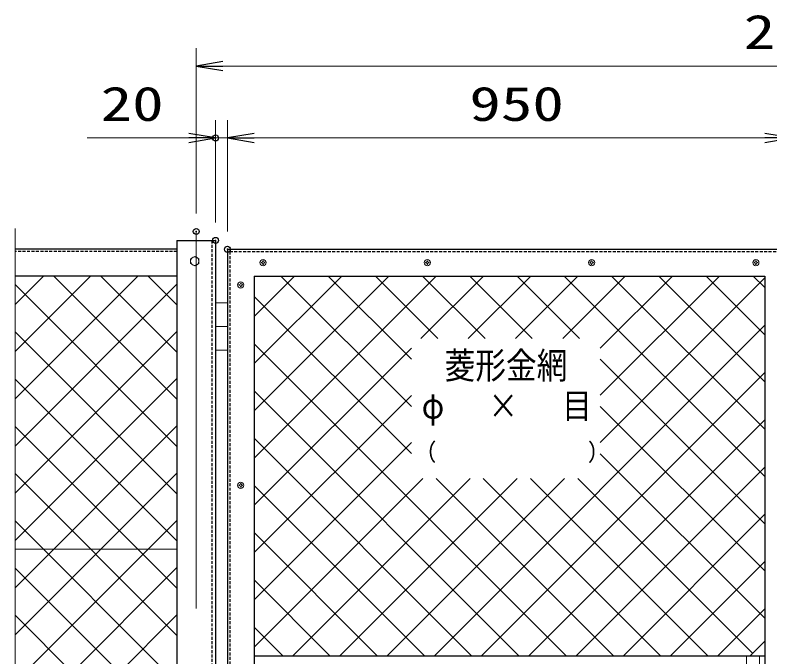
# Model space of a CAD drawing. Units: millimetres, scale not verified. Extents: x -5249 to 5251, y -3712 to 3712.
# Drawn here: x -1345 to -74, y 905 to 1986 of the extents above; entities that cross this region are included whole.
import ezdxf
from ezdxf.enums import TextEntityAlignment as Align

# ---------------------------------------------------------------- set-up
doc = ezdxf.new("R2010")
doc.units = ezdxf.units.MM
doc.header["$LTSCALE"] = 20
doc.header["$PDMODE"] = 32
doc.header["$PDSIZE"] = 10
doc.linetypes.add('USER1', pattern=[0.375, 0.25, -0.125])
doc.linetypes.add('USER2', pattern=[50.8, 31.75, -6.35, 6.35, -6.35])
for name, color, linetype, lineweight in [('0-2_D-STR1', 1, 'Continuous', 25), ('0-3_D-STR2', 7, 'Continuous', 13), ('0-4_0', 7, 'Continuous', 25), ('0-5_D-STR-DIM', 7, 'Continuous', 13), ('0-7_D-STR-TXT', 7, 'Continuous', 13), ('0-9_D-BMK', 2, 'Continuous', 13), ('0-B_D-STR3', 3, 'Continuous', 13)]:
    doc.layers.add(name, color=color, linetype=linetype, lineweight=lineweight)
doc.layers.add('0-6_Defpoints', color=7, linetype='Continuous')
doc.styles.add('ＭＳ ゴシック', font='')
doc.styles.get('ＭＳ ゴシック').set_extended_font_data('MS Gothic')

# ---------------------------------------------------------------- blocks, each defined once
blk = doc.blocks.new('DARROWS')
at = {"layer": '0-4_0'}
blk.add_line((0, 0), (-19.982, 0), dxfattribs=at)
blk.add_lwpolyline([(-20, -3.333), (0, 0), (-20, 3.333)], dxfattribs=at)

msp = doc.modelspace()

# ---------------------------------------------------------------- linework, layer by layer
at = {"layer": '0-2_D-STR1'}
for p, q in [((-1072.63, 1606.78), (-1007.63, 1606.78)), ((-1072.63, 1606.78), (-1072.63, -163.22)), ((-1007.63, 1606.78), (-1007.63, -163.22)), ((-1072.63, 1591.78), (-1345.2, 1591.78)), ((-987.63, 1591.78), (-37.63, 1591.78)), ((-987.63, 1591.78), (-987.63, 121.78)), ((-1072.63, 1546.78), (-1345.2, 1546.78)), ((-942.63, 1546.78), (-942.63, 906.78)), ((-942.63, 1546.78), (-82.63, 1546.78)), ((-82.63, 1546.78), (-82.63, 1512.33)), ((-82.63, 1512.33), (-82.63, 906.78)), ((-942.63, 906.78), (-942.63, 806.78)), ((-82.63, 906.78), (-942.63, 906.78)), ((-82.63, 906.78), (-82.63, 806.78))]:
    msp.add_line(p, q, dxfattribs=at)
at = {"layer": '0-2_D-STR1', "linetype": 'USER1'}
for p, q in [((-1013.63, 1606.78), (-1013.63, -163.22)), ((-1072.63, 1587.78), (-1345.2, 1587.78)), ((-983.63, 1587.78), (-41.63, 1587.78)), ((-983.63, 1587.78), (-983.63, 125.78))]:
    msp.add_line(p, q, dxfattribs=at)
at = {"layer": '0-3_D-STR2'}
for p, q in [((-942.63, 1478.77), (-874.62, 1546.78)), ((-942.63, 1399.22), (-795.07, 1546.78)), ((-942.63, 1319.67), (-715.52, 1546.78)), ((-942.63, 1240.12), (-635.97, 1546.78)), ((-677.87, 1327.12), (-897.54, 1546.78)), ((-677.87, 1406.67), (-817.99, 1546.78)), ((-633.23, 1441.57), (-738.44, 1546.78)), ((-661.64, 1441.57), (-556.42, 1546.78)), ((-553.68, 1441.57), (-658.89, 1546.78)), ((-582.09, 1441.57), (-476.87, 1546.78)), ((-474.13, 1441.57), (-579.34, 1546.78)), ((-502.54, 1441.57), (-397.33, 1546.78)), ((-394.58, 1441.57), (-499.79, 1546.78)), ((-422.99, 1441.57), (-317.78, 1546.78)), ((-82.63, 1209.18), (-420.24, 1546.78)), ((-359.63, 1425.38), (-238.23, 1546.78)), ((-359.63, 1345.83), (-158.68, 1546.78)), ((-359.63, 1266.28), (-83.05, 1542.86)), ((-82.63, 1288.72), (-340.69, 1546.78)), ((-82.63, 1368.27), (-261.14, 1546.78)), ((-82.63, 1447.82), (-181.59, 1546.78)), ((-82.63, 1527.37), (-102.04, 1546.78)), ((-677.87, 1247.57), (-942.63, 1512.33)), ((-639.58, 906.78), (-82.63, 1463.73)), ((-416.64, 906.78), (-942.63, 1432.78)), ((-942.63, 1160.57), (-677.87, 1425.34)), ((-82.63, 1129.63), (-359.63, 1406.62)), ((-560.03, 906.78), (-82.63, 1384.18)), ((-496.19, 906.78), (-942.63, 1353.23)), ((-942.63, 1081.02), (-677.87, 1345.79)), ((-82.63, 1050.08), (-359.63, 1327.07)), ((-480.48, 906.78), (-82.63, 1304.63)), ((-575.74, 906.78), (-942.63, 1273.68)), ((-942.63, 1001.47), (-677.87, 1266.24)), ((-82.63, 970.53), (-359.63, 1247.52)), ((-400.93, 906.78), (-82.63, 1225.08)), ((-942.63, 921.92), (-658.58, 1205.98)), ((-878.23, 906.78), (-579.03, 1205.98)), ((-798.68, 906.78), (-499.48, 1205.98)), ((-719.13, 906.78), (-419.93, 1205.98)), ((-337.09, 906.78), (-636.28, 1205.98)), ((-257.54, 906.78), (-556.73, 1205.98)), ((-177.99, 906.78), (-477.18, 1205.98)), ((-103.14, 911.48), (-397.63, 1205.98)), ((-655.29, 906.78), (-942.63, 1194.13)), ((-321.38, 906.78), (-82.63, 1145.53)), ((-734.84, 906.78), (-942.63, 1114.58)), ((-1072.63, 1086.78), (-1345.2, 1086.78)), ((-241.83, 906.78), (-82.63, 1065.98)), ((-814.38, 906.78), (-942.63, 1035.03)), ((-162.28, 906.78), (-82.63, 986.43)), ((-893.93, 906.78), (-942.63, 955.48)), ((-107.84, 906.78), (-82.63, 931.99))]:
    msp.add_line(p, q, dxfattribs=at)
at = {"layer": '0-4_0'}
for p, q in [((-1345.2, 1339.96), (-1138.38, 1546.78)), ((-1345.2, 1419.51), (-1217.93, 1546.78)), ((-1345.2, 1499.06), (-1297.48, 1546.78)), ((-1072.63, 1339.21), (-1280.21, 1546.78)), ((-1072.63, 1418.76), (-1200.66, 1546.78)), ((-1072.63, 1498.31), (-1121.11, 1546.78)), ((-1345.2, 1260.41), (-1072.63, 1532.98)), ((-1072.63, 1259.66), (-1345.2, 1532.22)), ((-1345.2, 1180.87), (-1072.63, 1453.43)), ((-1072.63, 1180.11), (-1345.2, 1452.67)), ((-1345.2, 1101.32), (-1072.63, 1373.88)), ((-1072.63, 1100.56), (-1345.2, 1373.12)), ((-1345.2, 1021.77), (-1072.63, 1294.33)), ((-1072.63, 1021.01), (-1345.2, 1293.57)), ((-1345.2, 942.22), (-1072.63, 1214.78)), ((-1072.63, 941.46), (-1345.2, 1214.02)), ((-1345.2, 862.67), (-1072.63, 1135.23)), ((-1072.63, 861.91), (-1345.2, 1134.48)), ((-1345.2, 783.12), (-1072.63, 1055.68)), ((-1072.63, 782.36), (-1345.2, 1054.93)), ((-1345.2, 703.57), (-1072.63, 976.13)), ((-1072.63, 702.81), (-1345.2, 975.38))]:
    msp.add_line(p, q, dxfattribs=at)
at = {"layer": '0-5_D-STR-DIM'}
for p, q in [((-1040.13, 1651.78), (-1040.13, 1930.32)), ((-995.13, 1900.32), (929.87, 1900.32)), ((-1007.63, 1636.78), (-1007.63, 1809.28)), ((-987.63, 1621.78), (-987.63, 1809.28)), ((-987.63, 1621.78), (-987.63, 1809.28)), ((-1052.63, 1779.28), (-1223.63, 1779.28)), ((-987.63, 1779.28), (-1007.63, 1779.28)), ((-942.63, 1779.28), (-897.63, 1779.28)), ((-942.63, 1779.28), (-82.63, 1779.28)), ((-82.63, 1779.28), (-127.63, 1779.28))]:
    msp.add_line(p, q, dxfattribs=at)
at = {"layer": '0-6_Defpoints'}
for p in [(-1007.63, 1779.28), (-1040.13, 1621.78), (-1007.63, 1606.78), (-987.63, 1591.78)]:
    msp.add_point(p, dxfattribs=at)
at = {"layer": '0-9_D-BMK'}
msp.add_line((-1345.2, 1626.78), (-1345.2, 1546.78), dxfattribs=at)
at = {"layer": '0-9_D-BMK', "linetype": 'USER2'}
msp.add_line((-1040.13, 1621.78), (-1040.13, -178.22), dxfattribs=at)
at = {"layer": '0-9_D-BMK'}
msp.add_lwpolyline([(-1345.2, 1569.5), (-1345.2, 881.78), (-1310.85, 869.28)], dxfattribs=at)
at = {"layer": '0-B_D-STR3'}
for p, q in [((-930.63, 1568.78), (-930.63, 1569.78)), ((-930.13, 1569.78), (-930.63, 1569.78)), ((-930.13, 1568.78), (-930.63, 1568.78)), ((-930.63, 1568.78), (-930.13, 1568.78)), ((-928.13, 1572.28), (-928.13, 1571.78)), ((-928.13, 1572.28), (-927.13, 1572.28)), ((-928.13, 1566.78), (-928.13, 1566.28)), ((-928.13, 1566.28), (-928.13, 1566.78)), ((-927.13, 1566.28), (-928.13, 1566.28)), ((-927.13, 1572.28), (-927.13, 1571.78)), ((-927.13, 1566.78), (-927.13, 1566.28)), ((-924.63, 1569.78), (-925.13, 1569.78)), ((-925.13, 1568.78), (-924.63, 1568.78)), ((-924.63, 1569.78), (-924.63, 1568.78)), ((-653.97, 1568.78), (-653.97, 1569.78)), ((-653.47, 1569.78), (-653.97, 1569.78)), ((-653.47, 1568.78), (-653.97, 1568.78)), ((-653.97, 1568.78), (-653.47, 1568.78)), ((-651.47, 1572.28), (-651.47, 1571.78)), ((-651.47, 1572.28), (-650.47, 1572.28)), ((-651.47, 1566.78), (-651.47, 1566.28)), ((-651.47, 1566.28), (-651.47, 1566.78)), ((-650.47, 1566.28), (-651.47, 1566.28)), ((-650.47, 1572.28), (-650.47, 1571.78)), ((-650.47, 1566.78), (-650.47, 1566.28)), ((-647.97, 1569.78), (-648.47, 1569.78)), ((-648.47, 1568.78), (-647.97, 1568.78)), ((-647.97, 1569.78), (-647.97, 1568.78)), ((-377.3, 1568.78), (-377.3, 1569.78)), ((-376.8, 1569.78), (-377.3, 1569.78)), ((-376.8, 1568.78), (-377.3, 1568.78)), ((-377.3, 1568.78), (-376.8, 1568.78)), ((-374.8, 1572.28), (-374.8, 1571.78)), ((-374.8, 1572.28), (-373.8, 1572.28)), ((-374.8, 1566.78), (-374.8, 1566.28)), ((-374.8, 1566.28), (-374.8, 1566.78)), ((-373.8, 1566.28), (-374.8, 1566.28)), ((-373.8, 1572.28), (-373.8, 1571.78)), ((-373.8, 1566.78), (-373.8, 1566.28)), ((-371.3, 1569.78), (-371.8, 1569.78)), ((-371.8, 1568.78), (-371.3, 1568.78)), ((-371.3, 1569.78), (-371.3, 1568.78)), ((-100.63, 1568.78), (-100.63, 1569.78)), ((-100.13, 1569.78), (-100.63, 1569.78)), ((-100.13, 1568.78), (-100.63, 1568.78)), ((-100.63, 1568.78), (-100.13, 1568.78)), ((-98.13, 1572.28), (-98.13, 1571.78)), ((-98.13, 1572.28), (-97.13, 1572.28)), ((-98.13, 1566.78), (-98.13, 1566.28)), ((-98.13, 1566.28), (-98.13, 1566.78)), ((-97.13, 1566.28), (-98.13, 1566.28)), ((-97.13, 1572.28), (-97.13, 1571.78)), ((-97.13, 1566.78), (-97.13, 1566.28)), ((-94.63, 1569.78), (-95.13, 1569.78)), ((-95.13, 1568.78), (-94.63, 1568.78)), ((-94.63, 1569.78), (-94.63, 1568.78)), ((-968.13, 1531.28), (-968.13, 1532.28)), ((-967.63, 1532.28), (-968.13, 1532.28)), ((-967.63, 1531.28), (-968.13, 1531.28)), ((-968.13, 1531.28), (-967.63, 1531.28)), ((-965.63, 1534.78), (-965.63, 1534.28)), ((-965.63, 1534.78), (-964.63, 1534.78)), ((-965.63, 1529.28), (-965.63, 1528.78)), ((-965.63, 1528.78), (-965.63, 1529.28)), ((-964.63, 1528.78), (-965.63, 1528.78)), ((-964.63, 1534.78), (-964.63, 1534.28)), ((-964.63, 1529.28), (-964.63, 1528.78)), ((-962.13, 1532.28), (-962.63, 1532.28)), ((-962.63, 1531.28), (-962.13, 1531.28)), ((-962.13, 1532.28), (-962.13, 1531.28)), ((-987.63, 1501.78), (-1007.63, 1501.78)), ((-987.63, 1461.78), (-1007.63, 1461.78)), ((-987.63, 1421.78), (-1007.63, 1421.78)), ((-965.63, 1197.28), (-965.63, 1196.78)), ((-965.63, 1197.28), (-964.63, 1197.28)), ((-964.63, 1197.28), (-964.63, 1196.78)), ((-968.13, 1193.78), (-968.13, 1194.78)), ((-967.63, 1194.78), (-968.13, 1194.78)), ((-967.63, 1193.78), (-968.13, 1193.78)), ((-968.13, 1193.78), (-967.63, 1193.78)), ((-965.63, 1191.78), (-965.63, 1191.28)), ((-965.63, 1191.28), (-965.63, 1191.78)), ((-964.63, 1191.28), (-965.63, 1191.28)), ((-964.63, 1191.78), (-964.63, 1191.28)), ((-962.13, 1194.78), (-962.63, 1194.78)), ((-962.63, 1193.78), (-962.13, 1193.78)), ((-962.13, 1194.78), (-962.13, 1193.78)), ((-113.63, 906.78), (-91.63, 906.78)), ((-91.63, 906.78), (-91.63, 806.78))]:
    msp.add_line(p, q, dxfattribs=at)
msp.add_lwpolyline([(-1042.63, 1579.88), (-1049.65, 1575.83), (-1049.65, 1567.73), (-1042.63, 1563.68), (-1035.62, 1567.73), (-1035.62, 1575.83)], close=True, dxfattribs=at)
msp.add_lwpolyline([(-113.63, 906.78), (-113.63, 806.78), (-91.63, 806.78)], dxfattribs=at)
for centre, radius in [((-1042.63, 1571.78), 7.03), ((-927.63, 1569.28), 5.25), ((-650.97, 1569.28), 5.25), ((-374.3, 1569.28), 5.25), ((-97.63, 1569.28), 5.25), ((-965.13, 1531.78), 5.25), ((-965.13, 1194.28), 5.25)]:
    msp.add_circle(centre, radius, dxfattribs=at)
for centre, start, end in [((-930.13, 1571.78), 270, 0), ((-930.13, 1566.78), 0, 90), ((-925.13, 1571.78), 180, 270), ((-925.13, 1566.78), 90, 180), ((-653.47, 1571.78), 270, 0), ((-653.47, 1566.78), 0, 90), ((-648.47, 1571.78), 180, 270), ((-648.47, 1566.78), 90, 180), ((-376.8, 1571.78), 270, 0), ((-376.8, 1566.78), 0, 90), ((-371.8, 1571.78), 180, 270), ((-371.8, 1566.78), 90, 180), ((-100.13, 1571.78), 270, 0), ((-100.13, 1566.78), 0, 90), ((-95.13, 1571.78), 180, 270), ((-95.13, 1566.78), 90, 180), ((-967.63, 1534.28), 270, 0), ((-967.63, 1529.28), 0, 90), ((-962.63, 1534.28), 180, 270), ((-962.63, 1529.28), 90, 180), ((-967.63, 1196.78), 270, 0), ((-962.63, 1196.78), 180, 270), ((-967.63, 1191.78), 0, 90), ((-962.63, 1191.78), 90, 180)]:
    msp.add_arc(centre, 2, start, end, dxfattribs=at)

# ---------------------------------------------------------------- block references
at = {"layer": '0-5_D-STR-DIM', "xscale": 2.25, "yscale": 2.25, "rotation": 180}
for p in [(-1040.13, 1900.32), (-987.63, 1779.28), (-987.63, 1779.28)]:
    msp.add_blockref('DARROWS', p, dxfattribs=at)
at = {"layer": '0-5_D-STR-DIM', "xscale": 2.25, "yscale": 2.25}
for p in [(-1007.63, 1779.28), (-37.63, 1779.28), (-37.63, 1779.28)]:
    msp.add_blockref('DARROWS', p, dxfattribs=at)

# ---------------------------------------------------------------- texts
at = {"layer": '0-5_D-STR-DIM', "style": 'ＭＳ ゴシック', "width": 1.35}
for s, p in [('2015', (-118.13, 1911.72)), ('20', (-1201.13, 1790.68)), ('950', (-580.13, 1790.68))]:
    msp.add_text(s, height=57.77, dxfattribs=at).set_placement(p, align=Align.BOTTOM_LEFT)
at = {"layer": '0-7_D-STR-TXT', "style": 'ＭＳ ゴシック'}
for s, height, width, p in [('菱形金網', 44.57, 0.85, (-621.82, 1360.43)), ('φ   ×\u3000 目', 42.96, 0.85, (-660.31, 1293.76)), ('(               )', 27.57, 0.9, (-651.66, 1230.84))]:
    msp.add_text(s, height=height, dxfattribs=dict(at, width=width)).set_placement(p, align=Align.BOTTOM_LEFT)

doc.saveas('drawing.dxf')
